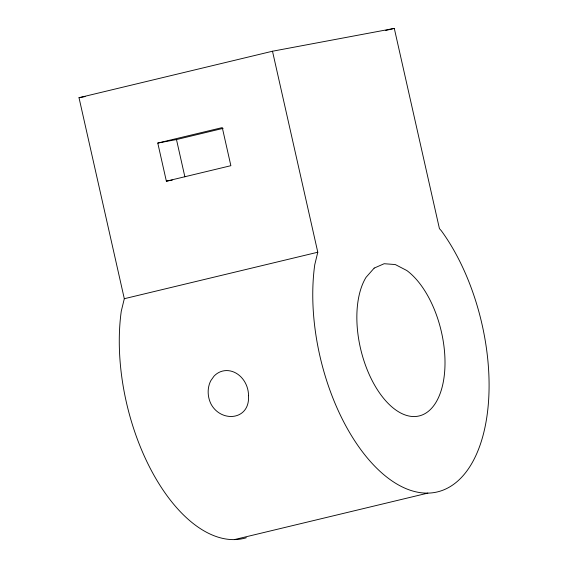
<?xml version="1.0" encoding="UTF-8"?>
<svg xmlns="http://www.w3.org/2000/svg" width="568" height="568" viewBox="0 0 568 568"><rect width="100%" height="100%" fill="white"/><g stroke="black" fill="none" stroke-linecap="round" stroke-linejoin="round"><path stroke-width="0.85" d="M272.491 51.227L317.789 252.227L314.757 264.716A156.243 82.545 76.5 0 0 374.823 466.285A156.243 82.545 76.5 0 0 482.544 437.268A156.243 82.545 76.5 0 0 441.251 230.651L439.426 228.62L394.298 28.4L272.491 51.227L79.009 97.71L124.307 298.711L121.275 311.2A156.243 82.545 76.5 0 0 153.14 473.783A156.243 82.545 76.5 0 0 246.349 537.74M157.776 143.065L222.28 127.594L230.864 165.693L166.367 181.185L157.776 143.065L176.478 139.565L223.146 128.347M385.7 30.466L394.298 28.4M124.307 298.711L317.789 252.227M234.364 539.6L427.846 493.116M79.009 97.71L85.101 96.567M166.367 181.185L172.317 180.07M176.478 139.565L184.877 176.84M248.472 395.683C250.275 420.377 220.902 423.082 210.891 403.798A23.465 19.923 74.9 0 1 210.834 380.638L214.022 376.137A23.465 19.923 74.9 0 1 236.032 373.126A23.465 19.923 74.9 0 1 248.528 395.69M374.177 268.096L366.019 277.369A78.121 41.272 76.5 0 0 380.475 394.256A78.121 41.272 76.5 0 0 442.933 383.755A78.121 41.272 76.5 0 0 406.787 270.51L395.278 264.546L384.153 263.722L374.177 268.096"/></g></svg>
